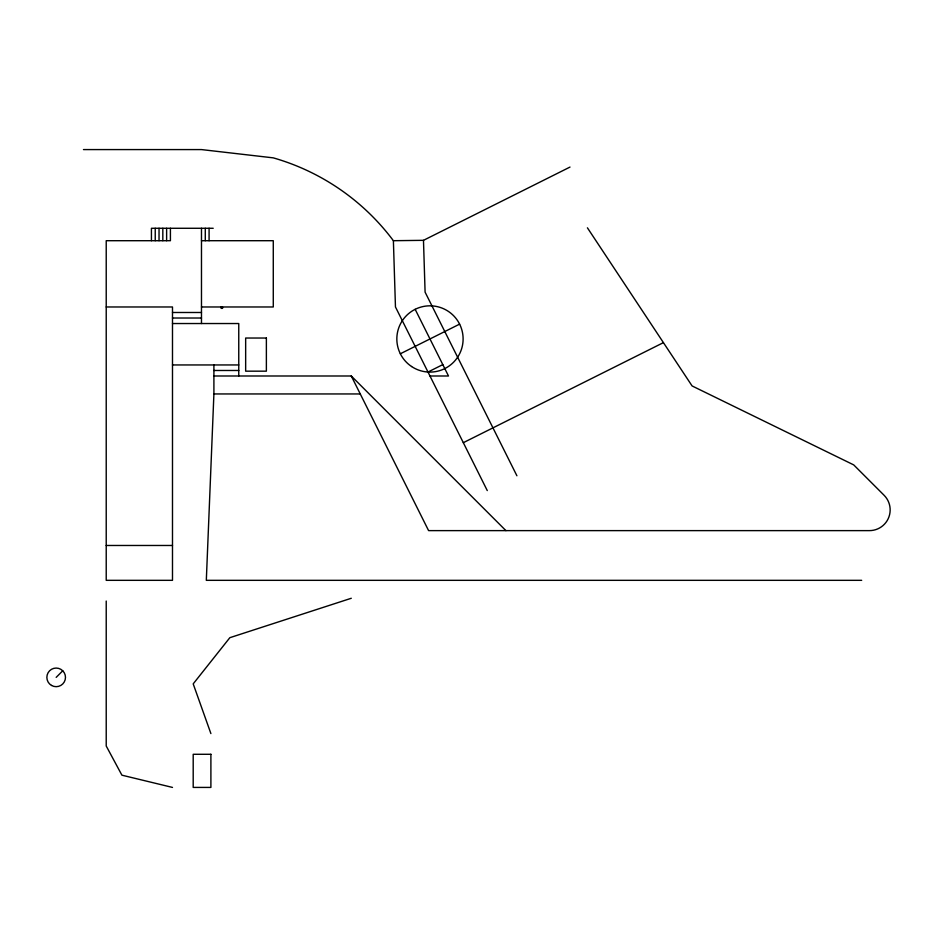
<?xml version="1.0" encoding="UTF-8"?>
<svg xmlns="http://www.w3.org/2000/svg" width="937" height="937" viewBox="0 0 937 937"><rect width="100%" height="100%" fill="white"/><g stroke="black" fill="none" stroke-linecap="round" stroke-linejoin="round"><path stroke-width="1.41" d="M213.905 364.95L213.905 393.95L206.316 580.331L861.677 580.331M56.173 677.369L62.756 670.787M83.475 149.58L201.478 149.58L273.276 157.861A228.241 228.241 0 0 1 393.388 240.704L423.477 240.329L570.001 167.067M400.333 353.776L459.61 324.132M427.986 372.024L442.803 364.622M463.311 442.686L663.419 342.626M351.281 598.274L229.846 637.687L193.198 683.869L210.895 733.577M213.214 228.277L151.431 228.277L151.431 240.704M201.478 240.704L273.276 240.704L273.276 306.973L201.478 306.973M106.221 306.973L172.49 306.973L172.49 580.331L106.221 580.331L106.221 240.704L170.417 240.704L170.417 228.277M172.49 312.489L201.478 312.489M172.49 318.018L201.478 318.018M172.49 323.534L238.759 323.534L238.759 375.995M172.49 364.95L238.759 364.95M213.905 370.478L238.759 370.478M213.905 375.995L351.281 375.995L505.91 530.623M429.978 375.995L448.495 375.995L415.161 309.315M213.905 393.95L360.253 393.95M106.221 545.475L172.49 545.475M172.49 787.42L121.915 775.18L106.221 746.004L106.221 601.039M587.417 227.82L692.092 385.939L853.724 464.904L884.095 495.275A20.708 20.708 0 0 1 869.442 530.623L428.596 530.623L351.281 375.995M516.908 475.773L425.093 292.145L423.477 240.329M487.275 490.59L395.461 306.973L393.388 240.704M222.537 306.973L222.537 308.355L221.155 308.355L221.155 306.973M209.08 228.277L209.08 240.704M205.285 228.277L205.285 240.704M201.478 228.277L201.478 323.534M166.622 228.277L166.622 240.704M162.827 228.277L162.827 240.704M159.032 228.277L159.032 240.704M155.237 228.277L155.237 240.704M266.377 338.034L245.658 338.034L245.658 371.169L266.377 371.169L266.377 338.034M210.895 754.285L193.198 754.285L193.198 787.42L210.895 787.42L210.895 754.285M51.512 685.439A9.323 9.323 0 0 0 65.485 677.369A9.323 9.323 0 0 0 51.512 669.299A9.323 9.323 0 0 0 51.512 685.439M411.566 366.508A33.135 33.135 0 0 0 463.042 341.115A33.135 33.135 0 0 0 415.325 309.233A33.135 33.135 0 0 0 411.566 366.508"/></g></svg>
